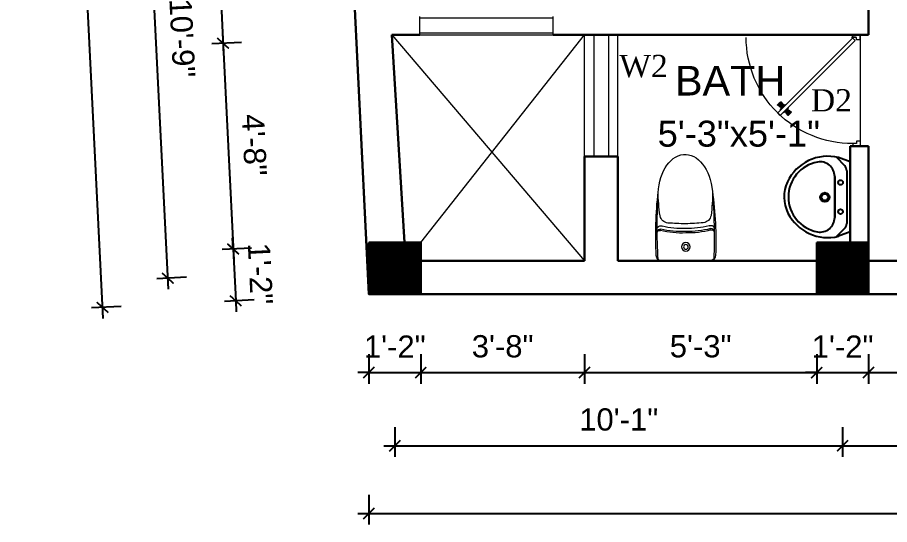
# Model space of a CAD drawing. Header units: inches. Extents: x -4737 to 13205, y 2479 to 13285.
# Drawn here: x -3662.2 to -3426.7, y 8607.4 to 8744.2 of the extents above; entities that cross this region are included whole.
import ezdxf

# ---------------------------------------------------------------- set-up
doc = ezdxf.new("R2010")
doc.units = ezdxf.units.IN
doc.header["$MEASUREMENT"] = 0
for name, color, linetype, lineweight in [('A-FURN', 9, 'Continuous', 5), ('hatch-.09', 8, 'Continuous', 9), ('Label', 7, 'Continuous', 13), ('ns_DIMS', 1, 'Continuous', 0), ('ns_TEXT', 7, 'Continuous', 13), ('PUERTAS', 7, 'Continuous', 9), ('Text', 7, 'Continuous', 13), ('WALL', 12, 'Continuous', 30), ('wall2', 1, 'Continuous', 15), ('windoow', 4, 'Continuous', 5)]:
    doc.layers.add(name, color=color, linetype=linetype, lineweight=lineweight)
doc.layers.add('furniture', color=253, linetype='Continuous')
doc.styles.add('arial 1000', font='arial.ttf')
doc.styles.add('dim', font='arial.ttf', dxfattribs={"height": 7})
doc.styles.get("Standard").update_dxf_attribs({"font": 'arial.ttf'})
doc.dimstyles.new("1-8'", dxfattribs={"dimtxt": 6, "dimasz": 3, "dimexe": 3, "dimexo": 6, "dimgap": 4, "dimtad": 1, "dimdec": 0, "dimzin": 0, "dimdsep": 46, "dimlunit": 4, "dimtxsty": 'arial 1000', "dimblk": 'ARCHTICK', "dimcen": 8, "dimdle": 3, "dimclrt": 7, "dimazin": 0, "dimtfac": 1, "dimtdec": 0, "dimtix": 1, "dimtmove": 2, "dimatfit": 3, "dimfxl": 5, "dimfxlon": 1, "dimarcsym": 0})

# ---------------------------------------------------------------- blocks, each defined once
blk = doc.blocks.new('2ft6in')
at = {"layer": 'PUERTAS', "color": 2}
for p, q in [((0.84, 2.1), (21.02, 22.28)), ((21.71, 21.6), (1.47, 1.37)), ((18.33, 21.76), (18.31, 21.77)), ((21.71, 21.6), (21.02, 22.28)), ((21.18, 18.9), (21.2, 18.89)), ((0, 2), (0, 0)), ((0.6, 2), (0, 2)), ((1.33, 0), (0, 0)), ((0.6, 1.26), (0.6, 2.04)), ((0.67, 1.26), (0.6, 1.26)), ((0.67, 1.26), (0.67, 2.01)), ((0.67, 1), (0.67, 1.26)), ((1.33, 1), (0.67, 1)), ((1.31, 1.53), (0.79, 2.06)), ((1.36, 1.58), (0.81, 2.12)), ((1.36, 1.58), (1.31, 1.53)), ((1.47, 1.37), (1.31, 1.53)), ((1.33, 0), (1.33, 1)), ((28.67, 0), (28.67, 1)), ((28.67, 1), (29.33, 1)), ((28.67, 0), (30, 0)), ((29.33, 1), (29.33, 2)), ((29.33, 2), (30, 2)), ((30, 0), (30, 2))]:
    blk.add_line(p, q, dxfattribs=at)
at = {"layer": 'PUERTAS', "color": 8}
for p, q in [((18.81, 20.78), (18.04, 21.4)), ((18.86, 20.83), (18.08, 21.46)), ((18.95, 20.92), (18.2, 21.58)), ((18.44, 21.9), (18.31, 21.77)), ((19.07, 21.03), (18.34, 21.72)), ((18.44, 21.9), (18.56, 22.02)), ((18.58, 22.01), (18.56, 22.02)), ((19.3, 21.26), (18.61, 22)), ((19.42, 21.38), (18.75, 22.14)), ((19.51, 21.48), (18.88, 22.26)), ((19.55, 21.53), (18.93, 22.3)), ((19.47, 21.15), (19.38, 21.24)), ((19.51, 21.19), (19.42, 21.28)), ((19.53, 21.21), (19.44, 21.3)), ((19.89, 21.24), (19.58, 21.08)), ((20.07, 21.42), (19.64, 21.15)), ((18.91, 20.27), (19.19, 20.69)), ((19.13, 20.8), (19.03, 20.9)), ((19.15, 20.82), (19.05, 20.92)), ((19.09, 20.44), (19.25, 20.76)), ((19.19, 20.87), (19.1, 20.96)), ((19.25, 20.93), (19.16, 21.02)), ((19.28, 20.63), (19.32, 20.83)), ((19.4, 21.08), (19.31, 21.17)), ((19.43, 20.78), (19.4, 20.9)), ((19.55, 20.91), (19.43, 20.94)), ((19.7, 21.06), (19.51, 21.01)), ((19.69, 19.49), (20.12, 19.76)), ((19.87, 19.67), (20.18, 19.83)), ((20.06, 19.85), (20.25, 19.9)), ((20.21, 20), (20.33, 19.97)), ((20.21, 19.38), (20.83, 18.61)), ((20.23, 19.7), (20.32, 19.61)), ((20.25, 19.72), (20.34, 19.63)), ((20.25, 19.43), (20.88, 18.65)), ((20.29, 19.76), (20.38, 19.67)), ((20.33, 20.13), (20.36, 20.01)), ((20.34, 19.53), (21, 18.77)), ((20.36, 19.83), (20.45, 19.74)), ((20.48, 20.28), (20.44, 20.08)), ((20.46, 19.64), (21.14, 18.91)), ((20.5, 19.98), (20.6, 19.89)), ((20.67, 20.47), (20.51, 20.15)), ((20.85, 20.64), (20.57, 20.22)), ((20.57, 20.04), (20.66, 19.95)), ((20.61, 20.09), (20.7, 19.99)), ((20.63, 20.11), (20.72, 20.01)), ((20.69, 19.87), (21.42, 19.19)), ((20.81, 19.99), (21.56, 19.33)), ((20.9, 20.08), (21.68, 19.45)), ((20.95, 20.13), (21.72, 19.51)), ((21.32, 19.01), (21.2, 18.89)), ((21.32, 19.01), (21.44, 19.14)), ((21.43, 19.15), (21.44, 19.14)), ((0, 0), (30, 0))]:
    blk.add_line(p, q, dxfattribs=at)
at = {"layer": 'PUERTAS', "color": 1}
for p, q in [((18.06, 21.44), (18.48, 21.86)), ((18.74, 20.79), (18.06, 21.34)), ((18.08, 21.51), (18.45, 21.88)), ((18.11, 21.49), (18.08, 21.51)), ((18.82, 22.25), (18.45, 21.88)), ((18.9, 22.28), (18.48, 21.86)), ((18.84, 22.23), (18.82, 22.25)), ((19.54, 21.59), (18.99, 22.27)), ((19.54, 21.5), (19.18, 21.15)), ((19.45, 21.31), (19.24, 21.1)), ((19.55, 21.22), (19.33, 21.01)), ((19.45, 21.41), (19.45, 21.41)), ((19.54, 21.22), (19.45, 21.31)), ((19.64, 21.23), (19.64, 21.23)), ((19.74, 21.24), (19.73, 21.23)), ((20.12, 21.49), (19.74, 21.24)), ((20.22, 21.48), (20.22, 21.49)), ((18.83, 20.8), (19.18, 21.15)), ((18.84, 20.21), (19.1, 20.6)), ((18.85, 20.11), (18.84, 20.12)), ((18.92, 20.89), (18.93, 20.88)), ((19.02, 20.88), (19.24, 21.1)), ((19.12, 20.8), (19.03, 20.89)), ((19.1, 20.7), (19.11, 20.69)), ((19.1, 20.6), (19.1, 20.6)), ((19.11, 20.79), (19.33, 21.01)), ((19.53, 19.43), (19.54, 19.42)), ((19.64, 19.42), (20.02, 19.67)), ((20.02, 19.67), (20.03, 19.68)), ((20.12, 19.68), (20.12, 19.68)), ((20.21, 19.69), (20.43, 19.9)), ((20.22, 19.41), (20.57, 19.76)), ((20.22, 19.69), (20.31, 19.6)), ((20.22, 19.32), (20.76, 18.64)), ((20.31, 19.6), (20.52, 19.81)), ((20.31, 19.5), (20.31, 19.5)), ((20.65, 20.12), (20.43, 19.9)), ((20.74, 20.03), (20.52, 19.81)), ((20.93, 20.11), (20.57, 19.76)), ((20.64, 20.11), (20.73, 20.02)), ((20.66, 20.31), (20.65, 20.31)), ((20.65, 20.21), (20.65, 20.22)), ((20.91, 20.7), (20.66, 20.31)), ((20.84, 20.02), (20.83, 20.03)), ((20.86, 18.63), (21.28, 19.05)), ((20.91, 20.8), (20.91, 20.79)), ((20.94, 18.66), (21.31, 19.03)), ((21.02, 20.12), (21.7, 19.57)), ((21.7, 19.47), (21.28, 19.05)), ((21.67, 19.4), (21.31, 19.03)), ((21.65, 19.42), (21.67, 19.4)), ((20.91, 18.68), (20.94, 18.66))]:
    blk.add_line(p, q, dxfattribs=at)
at = {"layer": 'PUERTAS', "color": 2}
for radius in [0.129, 0.0627]:
    blk.add_circle((0.68, 2.14), radius, dxfattribs=at)
at = {"layer": 'PUERTAS', "color": 8}
blk.add_arc((0.68, 2.14), 28.65, 359.7285, 90.0333, dxfattribs=at)
at = {"layer": 'PUERTAS', "color": 1}
for centre, start, end in [((18.94, 22.23), 38.9236, 135), ((19.4, 21.36), 315, 45), ((19.49, 21.55), 315, 38.9236), ((19.6, 21.18), 50.2572, 135), ((19.68, 21.28), 230.2572, 315), ((20.17, 21.44), 45, 135), ((18.78, 20.84), 231.0764, 315), ((18.89, 20.16), 135, 225), ((18.97, 20.93), 225, 315), ((19.16, 20.74), 135, 219.7428), ((19.06, 20.65), 315, 39.7428), ((19.59, 19.47), 225, 315), ((20.07, 19.63), 50.2572, 135), ((20.16, 19.73), 230.2572, 315), ((20.27, 19.36), 135, 218.9236), ((20.35, 19.55), 135, 225), ((20.7, 20.26), 135, 219.7428), ((20.6, 20.17), 315, 39.7428), ((20.78, 19.98), 45, 135), ((20.87, 20.75), 315, 45), ((20.98, 20.07), 51.0764, 135), ((21.65, 19.52), 315, 51.0764), ((20.82, 18.68), 218.9236, 315)]:
    blk.add_arc(centre, 0.0667, start, end, dxfattribs=at)
blk = doc.blocks.new('*U32')
at = {"color": 3}
blk.add_blockref('2ft6in', (0, 0), dxfattribs=at)
blk = doc.blocks.new('A$C2BC6131C')
at = {"layer": 'A-FURN', "color": 8}
for p in [(0, 163.5), (0, -163.5)]:
    blk.add_line(p, (0, 0), dxfattribs=at)
for radius in [29.6, 16.1]:
    blk.add_circle((95.9, 0), radius, dxfattribs=at)
for centre, radius, start, end in [((40, 163.5), 40, 92.59988, 180), ((197, -4116.4), 4311.6, 86.30057, 92.47118), ((155.1, -2371.3), 2577.4, 82.86641, 92.59988), ((201.9, 176.4), 18.8, 342.35932, 95.93155), ((192.7, 178.4), 18.2, 343.38126, 66.47238), ((217.8, 172), 24.1, 332.20328, 71.94045), ((468.5, -913.5), 1099.7, 89.65189, 98.29697), ((793.4, 23.7), 602, 165.61847, 182.25332), ((793.4, 23.7), 592, 165.61847, 182.25332), ((773.9, 23.7), 552, 165.61847, 182.45753), ((1633.1, -8.2), 1378.2, 174.60795, 179.65911), ((320.7, 115.7), 60, 100.47011, 174.60795), ((1633.1, 8.2), 1378.2, 180.34089, 185.39205), ((793.4, -23.7), 602, 177.74668, 194.38153), ((793.4, -23.7), 592, 177.74668, 194.38153), ((773.9, -23.7), 552, 177.54247, 194.38153), ((40, -163.5), 40, 180, 267.40012), ((201.9, -176.4), 18.8, 264.06845, 17.64068), ((192.7, -178.4), 18.2, 293.52762, 16.61874), ((217.8, -172), 24.1, 288.05955, 27.79672), ((320.7, -115.7), 60, 185.39205, 259.52989), ((468.5, 913.5), 1099.7, 261.70303, 270.34811), ((197, 4116.4), 4311.6, 267.52882, 273.69943), ((155.1, 2371.3), 2577.4, 267.40012, 277.13359)]:
    blk.add_arc(centre, radius, start, end, dxfattribs=at)
blk.add_ellipse((440.7, 0), major_axis=(-289.3, 0), ratio=0.648116, start_param=1.570796, end_param=4.592942, dxfattribs=at)
blk = doc.blocks.new('A$C2C8E2855')
at = {"color": 3}
for p, q in [((49.5, -117.7), (20, -196.2)), ((530.2, -117.7), (49.5, -117.7)), ((52.4, -117.7), (529.2, -117.7)), ((530.2, -117.7), (559.7, -196.2)), ((76.7, -153.7), (18.7, -208.2)), ((110.9, -140.2), (470.9, -140.2)), ((506.5, -155.1), (563.4, -212.8)), ((149.1, -222.9), (431, -222.9)), ((431, -222.9), (149.1, -222.9))]:
    blk.add_line(p, q, dxfattribs=at)
for centre, radius in [((190.8, -182.7), 16.3), ((390.8, -182.7), 16.3), ((292.2, -290.1), 31.6), ((292.2, -290.1), 23)]:
    blk.add_circle(centre, radius, dxfattribs=at)
for centre, radius, start, end in [((110.9, -190.2), 50, 90, 133.18096), ((470.9, -190.2), 50, 44.56072, 90), ((318.3, -269.6), 307.1, 166.17513, 244.72963), ((149.1, -322.9), 100, 90, 190.56023), ((261.4, -269.6), 307.1, 297.06391, 13.82487), ((431, -322.9), 100, 349.43977, 90), ((290.1, -296.6), 243.4, 190.56023, 349.43977), ((289.7, -319.1), 250.2, 245.80711, 296.46282), ((318.3, -269.6), 307.1, 266.58899, 266.59358)]:
    blk.add_arc(centre, radius, start, end, dxfattribs=at)
at = {"color": 3, "width": 0.8, "flags": 9}
for tag in ['XSIZE', 'YSIZE']:
    blk.add_attdef(tag, (289.9, -117.7), '', height=0.5, dxfattribs=at)
blk = doc.blocks.new('_ArchTick')
at = {"color": 0, "const_width": 0.15}
blk.add_lwpolyline([(-0.5, -0.5), (0.5, 0.5)], dxfattribs=at)
blk = doc.blocks.new('*D1464')
at = {"layer": 'Defpoints', "color": 0, "transparency": 16777216}
for p in [(-3567.28, 8669.51), (-3553.28, 8669.51), (-3553.28, 8648.37)]:
    blk.add_point(p, dxfattribs=at)
at = {"layer": 'ns_DIMS', "color": 0, "lineweight": -2, "transparency": 16777216}
for p, q in [((-3567.28, 8653.37), (-3567.28, 8645.37)), ((-3553.28, 8653.37), (-3553.28, 8645.37)), ((-3567.28, 8648.37), (-3570.28, 8648.37)), ((-3567.28, 8648.37), (-3553.28, 8648.37)), ((-3553.28, 8648.37), (-3550.28, 8648.37))]:
    blk.add_line(p, q, dxfattribs=at)
at = {"layer": 'ns_DIMS', "color": 0, "lineweight": -2, "transparency": 16777216, "xscale": 3, "yscale": 3, "zscale": 3}
blk.add_blockref('_ArchTick', (-3567.28, 8648.37), dxfattribs=at)
at = {"layer": 'ns_DIMS', "color": 0, "lineweight": -2, "transparency": 16777216, "xscale": 3, "yscale": 3, "zscale": 3, "rotation": 180}
blk.add_blockref('_ArchTick', (-3553.28, 8648.37), dxfattribs=at)
at = {"layer": 'ns_DIMS', "color": 7, "transparency": 16777216, "insert": (-3560.28, 8655.38), "char_height": 6, "attachment_point": 5, "style": 'arial 1000'}
blk.add_mtext('1\'-2"', dxfattribs=at)
blk = doc.blocks.new('*D1465')
at = {"layer": 'Defpoints', "color": 0, "transparency": 16777216}
for p in [(-3553.28, 8669.51), (-3509.04, 8669.51), (-3509.04, 8648.37)]:
    blk.add_point(p, dxfattribs=at)
at = {"layer": 'ns_DIMS', "color": 0, "lineweight": -2, "transparency": 16777216}
for p, q in [((-3553.28, 8653.37), (-3553.28, 8645.37)), ((-3509.04, 8653.37), (-3509.04, 8645.37)), ((-3556.28, 8648.37), (-3506.04, 8648.37))]:
    blk.add_line(p, q, dxfattribs=at)
at = {"layer": 'ns_DIMS', "color": 0, "lineweight": -2, "transparency": 16777216, "xscale": 3, "yscale": 3, "zscale": 3, "rotation": 180}
blk.add_blockref('_ArchTick', (-3553.28, 8648.37), dxfattribs=at)
at = {"layer": 'ns_DIMS', "color": 0, "lineweight": -2, "transparency": 16777216, "xscale": 3, "yscale": 3, "zscale": 3}
blk.add_blockref('_ArchTick', (-3509.04, 8648.37), dxfattribs=at)
at = {"layer": 'ns_DIMS', "color": 7, "transparency": 16777216, "insert": (-3531.16, 8655.43), "char_height": 6, "attachment_point": 5, "style": 'arial 1000'}
blk.add_mtext('3\'-8"', dxfattribs=at)
blk = doc.blocks.new('*D1466')
at = {"layer": 'Defpoints', "color": 0, "transparency": 16777216}
for p in [(-3509.04, 8669.51), (-3446.37, 8669.51), (-3446.37, 8648.37)]:
    blk.add_point(p, dxfattribs=at)
at = {"layer": 'ns_DIMS', "color": 0, "lineweight": -2, "transparency": 16777216}
for p, q in [((-3509.04, 8653.37), (-3509.04, 8645.37)), ((-3446.37, 8653.37), (-3446.37, 8645.37)), ((-3512.04, 8648.37), (-3443.37, 8648.37))]:
    blk.add_line(p, q, dxfattribs=at)
at = {"layer": 'ns_DIMS', "color": 0, "lineweight": -2, "transparency": 16777216, "xscale": 3, "yscale": 3, "zscale": 3, "rotation": 180}
blk.add_blockref('_ArchTick', (-3509.04, 8648.37), dxfattribs=at)
at = {"layer": 'ns_DIMS', "color": 0, "lineweight": -2, "transparency": 16777216, "xscale": 3, "yscale": 3, "zscale": 3}
blk.add_blockref('_ArchTick', (-3446.37, 8648.37), dxfattribs=at)
at = {"layer": 'ns_DIMS', "color": 7, "transparency": 16777216, "insert": (-3477.7, 8655.43), "char_height": 6, "attachment_point": 5, "style": 'arial 1000'}
blk.add_mtext('5\'-3"', dxfattribs=at)
blk = doc.blocks.new('*D1467')
at = {"layer": 'Defpoints', "color": 0, "transparency": 16777216}
for p in [(-3446.37, 8669.51), (-3432.37, 8669.51), (-3432.37, 8648.37)]:
    blk.add_point(p, dxfattribs=at)
at = {"layer": 'ns_DIMS', "color": 0, "lineweight": -2, "transparency": 16777216}
for p, q in [((-3446.37, 8653.37), (-3446.37, 8645.37)), ((-3432.37, 8653.37), (-3432.37, 8645.37)), ((-3446.37, 8648.37), (-3449.37, 8648.37)), ((-3446.37, 8648.37), (-3432.37, 8648.37)), ((-3432.37, 8648.37), (-3429.37, 8648.37))]:
    blk.add_line(p, q, dxfattribs=at)
at = {"layer": 'ns_DIMS', "color": 0, "lineweight": -2, "transparency": 16777216, "xscale": 3, "yscale": 3, "zscale": 3}
blk.add_blockref('_ArchTick', (-3446.37, 8648.37), dxfattribs=at)
at = {"layer": 'ns_DIMS', "color": 0, "lineweight": -2, "transparency": 16777216, "xscale": 3, "yscale": 3, "zscale": 3, "rotation": 180}
blk.add_blockref('_ArchTick', (-3432.37, 8648.37), dxfattribs=at)
at = {"layer": 'ns_DIMS', "color": 7, "transparency": 16777216, "insert": (-3439.37, 8655.38), "char_height": 6, "attachment_point": 5, "style": 'arial 1000'}
blk.add_mtext('1\'-2"', dxfattribs=at)
blk = doc.blocks.new('*D1468')
at = {"layer": 'Defpoints', "color": 0, "transparency": 16777216}
for p in [(-3432.37, 8669.51), (-3270.51, 8669.51), (-3270.51, 8648.37)]:
    blk.add_point(p, dxfattribs=at)
at = {"layer": 'ns_DIMS', "color": 0, "lineweight": -2, "transparency": 16777216}
for p, q in [((-3432.37, 8653.37), (-3432.37, 8645.37)), ((-3270.51, 8653.37), (-3270.51, 8645.37)), ((-3435.37, 8648.37), (-3267.51, 8648.37))]:
    blk.add_line(p, q, dxfattribs=at)
at = {"layer": 'ns_DIMS', "color": 0, "lineweight": -2, "transparency": 16777216, "xscale": 3, "yscale": 3, "zscale": 3, "rotation": 180}
blk.add_blockref('_ArchTick', (-3432.37, 8648.37), dxfattribs=at)
at = {"layer": 'ns_DIMS', "color": 0, "lineweight": -2, "transparency": 16777216, "xscale": 3, "yscale": 3, "zscale": 3}
blk.add_blockref('_ArchTick', (-3270.51, 8648.37), dxfattribs=at)
at = {"layer": 'ns_DIMS', "color": 7, "transparency": 16777216, "insert": (-3351.44, 8655.43), "char_height": 6, "attachment_point": 5, "style": 'arial 1000'}
blk.add_mtext('13\'-6"', dxfattribs=at)
blk = doc.blocks.new('*D1470')
at = {"layer": 'Defpoints', "color": 0, "transparency": 16777216}
for p in [(-3560.28, 8669.51), (-3439.37, 8669.51), (-3439.37, 8628.61)]:
    blk.add_point(p, dxfattribs=at)
at = {"layer": 'ns_DIMS', "color": 0, "lineweight": -2, "transparency": 16777216}
for p, q in [((-3560.28, 8633.61), (-3560.28, 8625.61)), ((-3439.37, 8633.61), (-3439.37, 8625.61)), ((-3563.28, 8628.61), (-3436.37, 8628.61))]:
    blk.add_line(p, q, dxfattribs=at)
at = {"layer": 'ns_DIMS', "color": 0, "lineweight": -2, "transparency": 16777216, "xscale": 3, "yscale": 3, "zscale": 3, "rotation": 180}
blk.add_blockref('_ArchTick', (-3560.28, 8628.61), dxfattribs=at)
at = {"layer": 'ns_DIMS', "color": 0, "lineweight": -2, "transparency": 16777216, "xscale": 3, "yscale": 3, "zscale": 3}
blk.add_blockref('_ArchTick', (-3439.37, 8628.61), dxfattribs=at)
at = {"layer": 'ns_DIMS', "color": 7, "transparency": 16777216, "insert": (-3499.82, 8635.68), "char_height": 6, "attachment_point": 5, "style": 'arial 1000'}
blk.add_mtext('10\'-1"', dxfattribs=at)
blk = doc.blocks.new('*D1471')
at = {"layer": 'Defpoints', "color": 0, "transparency": 16777216}
for p in [(-3439.37, 8669.51), (-3261.82, 8669.51), (-3261.82, 8628.61)]:
    blk.add_point(p, dxfattribs=at)
at = {"layer": 'ns_DIMS', "color": 0, "lineweight": -2, "transparency": 16777216}
for p, q in [((-3439.37, 8633.61), (-3439.37, 8625.61)), ((-3261.82, 8633.61), (-3261.82, 8625.61)), ((-3442.37, 8628.61), (-3258.82, 8628.61))]:
    blk.add_line(p, q, dxfattribs=at)
at = {"layer": 'ns_DIMS', "color": 0, "lineweight": -2, "transparency": 16777216, "xscale": 3, "yscale": 3, "zscale": 3, "rotation": 180}
blk.add_blockref('_ArchTick', (-3439.37, 8628.61), dxfattribs=at)
at = {"layer": 'ns_DIMS', "color": 0, "lineweight": -2, "transparency": 16777216, "xscale": 3, "yscale": 3, "zscale": 3}
blk.add_blockref('_ArchTick', (-3261.82, 8628.61), dxfattribs=at)
at = {"layer": 'ns_DIMS', "color": 7, "transparency": 16777216, "insert": (-3350.6, 8635.68), "char_height": 6, "attachment_point": 5, "style": 'arial 1000'}
blk.add_mtext('14\'-10"', dxfattribs=at)
blk = doc.blocks.new('*D1472')
at = {"layer": 'Defpoints', "color": 0, "transparency": 16777216}
for p in [(-3567.28, 8669.51), (-3256.51, 8669.51), (-3256.51, 8610.35)]:
    blk.add_point(p, dxfattribs=at)
at = {"layer": 'ns_DIMS', "color": 0, "lineweight": -2, "transparency": 16777216}
for p, q in [((-3567.28, 8615.35), (-3567.28, 8607.35)), ((-3256.51, 8615.35), (-3256.51, 8607.35)), ((-3570.28, 8610.35), (-3253.51, 8610.35))]:
    blk.add_line(p, q, dxfattribs=at)
at = {"layer": 'ns_DIMS', "color": 0, "lineweight": -2, "transparency": 16777216, "xscale": 3, "yscale": 3, "zscale": 3, "rotation": 180}
blk.add_blockref('_ArchTick', (-3567.28, 8610.35), dxfattribs=at)
at = {"layer": 'ns_DIMS', "color": 0, "lineweight": -2, "transparency": 16777216, "xscale": 3, "yscale": 3, "zscale": 3}
blk.add_blockref('_ArchTick', (-3256.51, 8610.35), dxfattribs=at)
at = {"layer": 'ns_DIMS', "color": 7, "transparency": 16777216, "insert": (-3411.89, 8617.42), "char_height": 6, "attachment_point": 5, "style": 'arial 1000'}
blk.add_mtext('25\'-11"', dxfattribs=at)
blk = doc.blocks.new('*D1501')
at = {"layer": 'Defpoints', "color": 0, "transparency": 16777216}
for p in [(-3573.63, 8798.51), (-3561.12, 8739.5), (-3606.66, 8737.26)]:
    blk.add_point(p, dxfattribs=at)
at = {"layer": 'ns_DIMS', "color": 0, "lineweight": -2, "transparency": 16777216}
for p, q in [((-3609.74, 8799.73), (-3606.51, 8734.26)), ((-3604.59, 8796.98), (-3612.58, 8796.59)), ((-3601.66, 8737.5), (-3609.65, 8737.11))]:
    blk.add_line(p, q, dxfattribs=at)
at = {"layer": 'ns_DIMS', "color": 0, "lineweight": -2, "transparency": 16777216, "xscale": 3, "yscale": 3, "zscale": 3}
for p, rotation in [((-3609.59, 8796.74), 92.82029601864603), ((-3606.66, 8737.26), 272.820296018646)]:
    blk.add_blockref('_ArchTick', p, dxfattribs=dict(at, rotation=rotation))
at = {"layer": 'ns_DIMS', "color": 7, "transparency": 16777216, "insert": (-3601.08, 8767.34), "char_height": 6, "attachment_point": 5, "rotation": 272.8203, "style": 'arial 1000'}
blk.add_mtext("5'", dxfattribs=at)
blk = doc.blocks.new('*D1502')
at = {"layer": 'Defpoints', "color": 0, "transparency": 16777216}
for p in [(-3567.28, 8683.51), (-3603.23, 8667.74), (-3567.28, 8669.51)]:
    blk.add_point(p, dxfattribs=at)
at = {"layer": 'ns_DIMS', "color": 0, "lineweight": -2, "transparency": 16777216}
for p, q in [((-3603.92, 8681.7), (-3604.07, 8684.7)), ((-3598.93, 8681.95), (-3606.92, 8681.56)), ((-3603.92, 8681.7), (-3603.23, 8667.74)), ((-3598.24, 8667.98), (-3606.23, 8667.59)), ((-3603.23, 8667.74), (-3603.09, 8664.74))]:
    blk.add_line(p, q, dxfattribs=at)
at = {"layer": 'ns_DIMS', "color": 0, "lineweight": -2, "transparency": 16777216, "xscale": 3, "yscale": 3, "zscale": 3}
for p, rotation in [((-3603.92, 8681.7), 272.820296018646), ((-3603.23, 8667.74), 92.82029601864603)]:
    blk.add_blockref('_ArchTick', p, dxfattribs=dict(at, rotation=rotation))
at = {"layer": 'ns_DIMS', "color": 7, "transparency": 16777216, "insert": (-3596.57, 8675.06), "char_height": 6, "attachment_point": 5, "rotation": 272.8203, "style": 'arial 1000'}
blk.add_mtext('1\'-2"', dxfattribs=at)
blk = doc.blocks.new('*D1503')
at = {"layer": 'Defpoints', "color": 0, "transparency": 16777216}
for p in [(-3561.12, 8739.5), (-3603.92, 8681.74), (-3567.97, 8683.51)]:
    blk.add_point(p, dxfattribs=at)
at = {"layer": 'ns_DIMS', "color": 0, "lineweight": -2, "transparency": 16777216}
for p, q in [((-3606.81, 8740.25), (-3603.77, 8678.74)), ((-3601.66, 8737.5), (-3609.65, 8737.11)), ((-3598.93, 8681.98), (-3606.92, 8681.59))]:
    blk.add_line(p, q, dxfattribs=at)
at = {"layer": 'ns_DIMS', "color": 0, "lineweight": -2, "transparency": 16777216, "xscale": 3, "yscale": 3, "zscale": 3}
for p, rotation in [((-3606.66, 8737.26), 92.82029601864603), ((-3603.92, 8681.74), 272.820296018646)]:
    blk.add_blockref('_ArchTick', p, dxfattribs=dict(at, rotation=rotation))
at = {"layer": 'ns_DIMS', "color": 7, "transparency": 16777216, "insert": (-3598.24, 8709.84), "char_height": 6, "attachment_point": 5, "rotation": 272.8203, "style": 'arial 1000'}
blk.add_mtext('4\'-8"', dxfattribs=at)
blk = doc.blocks.new('*D1504')
at = {"layer": 'Defpoints', "color": 0, "transparency": 16777216}
for p in [(-3573.63, 8805.51), (-3627.91, 8802.83), (-3567.28, 8676.51)]:
    blk.add_point(p, dxfattribs=at)
at = {"layer": 'ns_DIMS', "color": 0, "lineweight": -2, "transparency": 16777216}
for p, q in [((-3621.41, 8670.84), (-3628.06, 8805.83)), ((-3622.92, 8803.08), (-3630.91, 8802.69)), ((-3616.56, 8674.08), (-3624.55, 8673.69))]:
    blk.add_line(p, q, dxfattribs=at)
at = {"layer": 'ns_DIMS', "color": 0, "lineweight": -2, "transparency": 16777216, "xscale": 3, "yscale": 3, "zscale": 3}
for p, rotation in [((-3627.91, 8802.83), 92.82029601863742), ((-3621.55, 8673.83), 272.8202960186374)]:
    blk.add_blockref('_ArchTick', p, dxfattribs=dict(at, rotation=rotation))
at = {"layer": 'ns_DIMS', "color": 7, "transparency": 16777216, "insert": (-3617.68, 8738.68), "char_height": 6, "attachment_point": 5, "rotation": 272.8203, "style": 'arial 1000'}
blk.add_mtext('10\'-9"', dxfattribs=at)
blk = doc.blocks.new('*D1505')
at = {"layer": 'Defpoints', "color": 0, "transparency": 16777216}
for p in [(-3587.25, 9075.02), (-3659.17, 9071.47), (-3567.28, 8669.51)]:
    blk.add_point(p, dxfattribs=at)
at = {"layer": 'ns_DIMS', "color": 0, "lineweight": -2, "transparency": 16777216}
for p, q in [((-3639.04, 8662.97), (-3659.31, 9074.47)), ((-3654.17, 9071.72), (-3662.16, 9071.33)), ((-3634.2, 8666.21), (-3642.19, 8665.82))]:
    blk.add_line(p, q, dxfattribs=at)
at = {"layer": 'ns_DIMS', "color": 0, "lineweight": -2, "transparency": 16777216, "xscale": 3, "yscale": 3, "zscale": 3}
for p, rotation in [((-3659.17, 9071.47), 92.82029601863792), ((-3639.19, 8665.97), 272.8202960186379)]:
    blk.add_blockref('_ArchTick', p, dxfattribs=dict(at, rotation=rotation))
at = {"layer": 'ns_DIMS', "color": 7, "transparency": 16777216, "insert": (-3642.12, 8869.07), "char_height": 6, "attachment_point": 5, "rotation": 272.8203, "style": 'arial 1000'}
blk.add_mtext('33\'-10"', dxfattribs=at)

msp = doc.modelspace()

# ---------------------------------------------------------------- hatches: boundary and pattern name
at = {"layer": 'hatch-.09'}
h = msp.add_hatch(dxfattribs=at)
h.set_pattern_fill('ANSI31', color=256)
h.set_pattern_definition([(45, (-18999.66534, 8393.36911), (-0.0883883476, 0.0883883476), [])])
h.paths.add_polyline_path([(-3553.28, 8683.51), (-3567.28, 8683.51), (-3567.28, 8669.51), (-3553.28, 8669.51)])
h = msp.add_hatch(dxfattribs=at)
h.set_pattern_fill('ANSI31', color=256)
h.set_pattern_definition([(45, (-18878.7581, 8393.36911), (-0.0883883476, 0.0883883476), [])])
h.paths.add_polyline_path([(-3432.37, 8683.51), (-3446.37, 8683.51), (-3446.37, 8669.51), (-3432.37, 8669.51)])

# ---------------------------------------------------------------- linework, layer by layer
at = {"layer": 'WALL'}
for p, q in [((-3574.17, 8809.51), (-3567.28, 8669.51)), ((-3432.37, 8739.51), (-3432.37, 8798.51)), ((-3561.12, 8739.5), (-3553.51, 8739.51)), ((-3561.12, 8739.5), (-3557.7, 8683.51)), ((-3517.51, 8739.51), (-3509.04, 8739.51)), ((-3509.04, 8739.51), (-3432.37, 8739.51)), ((-3437.37, 8709.51), (-3437.37, 8683.51)), ((-3432.37, 8709.51), (-3437.37, 8709.51)), ((-3432.37, 8709.51), (-3432.37, 8683.51)), ((-3509.04, 8706.73), (-3509.04, 8678.51)), ((-3509.04, 8706.73), (-3500.04, 8706.73)), ((-3500.04, 8706.73), (-3500.04, 8678.51)), ((-3553.28, 8678.51), (-3509.04, 8678.51)), ((-3500.04, 8678.51), (-3446.37, 8678.51)), ((-3500.01, 8678.51), (-3446.37, 8678.51)), ((-3434.62, 8678.51), (-3270.51, 8678.51)), ((-3434.62, 8678.51), (-3270.51, 8678.51)), ((-3567.28, 8669.51), (-3261.82, 8669.51))]:
    msp.add_line(p, q, dxfattribs=at)
for points in [[(-3567.28, 8683.51), (-3553.28, 8683.51), (-3553.28, 8669.51), (-3567.28, 8669.51)], [(-3446.37, 8683.51), (-3432.37, 8683.51), (-3432.37, 8669.51), (-3446.37, 8669.51)]]:
    msp.add_lwpolyline(points, close=True, dxfattribs=at)
at = {"layer": 'wall2'}
for p, q in [((-3553.51, 8739.51), (-3553.51, 8744.51)), ((-3517.51, 8739.51), (-3517.51, 8744.51)), ((-3561.12, 8739.49), (-3509.04, 8678.51)), ((-3517.51, 8740.01), (-3553.51, 8740.01)), ((-3553.51, 8739.51), (-3517.51, 8739.51)), ((-3553.28, 8683.51), (-3509.04, 8739.51)), ((-3509.04, 8706.73), (-3509.04, 8739.51)), ((-3500.04, 8706.73), (-3500.04, 8739.51)), ((-3509.04, 8669.51), (-3509.04, 8669.51))]:
    msp.add_line(p, q, dxfattribs=at)
at = {"layer": 'windoow'}
for p, q in [((-3517.51, 8744.01), (-3553.51, 8744.01)), ((-3517.51, 8740.01), (-3553.51, 8740.01)), ((-3506.54, 8739.51), (-3506.54, 8706.73)), ((-3502.54, 8739.51), (-3502.54, 8706.73))]:
    msp.add_line(p, q, dxfattribs=at)

# ---------------------------------------------------------------- block references
at = {"layer": 'furniture'}
for name, p, xscale, yscale, zscale, rotation in [('A$C2BC6131C', (-3481.66, 8678.51), -0.03937007859349251, 0.03937007859349251, 0.03937007859349251, 270.5436105356555), ('A$C2C8E2855', (-3432.74, 8707.19), 0.03937007870990783, 0.03937007870990783, 0.03937007870990783, 270)]:
    msp.add_blockref(name, p, dxfattribs=dict(at, xscale=xscale, yscale=yscale, zscale=zscale, rotation=rotation))
at = {"layer": 'WALL', "xscale": -1, "rotation": 90}
msp.add_blockref('*U32', (-3434.62, 8739.51), dxfattribs=at)

# ---------------------------------------------------------------- texts
at = {"layer": 'Label', "color": 5, "linetype": 'ByBlock', "insert": (-3469.74, 8731.15), "char_height": 8, "width": 88.4068, "attachment_point": 2, "style": 'dim'}
msp.add_mtext('BATH', dxfattribs=at)
at = {"layer": 'ns_TEXT', "char_height": 6, "attachment_point": 1}
for s, insert in [('\\pi4.71647;{\\fTimes New Roman|b0|i0|c0|p18;W2}', (-3504.38, 8734.12)), ('\\pi5.71575;{\\fTimes New Roman|b0|i0|c0|p18;D2}', (-3453.64, 8724.86))]:
    msp.add_mtext_dynamic_manual_height_columns(s, width=21.7401, gutter_width=72, heights=[4.46], dxfattribs=dict(at, insert=insert))
at = {"layer": 'Text', "insert": (-3467.39, 8716.35), "char_height": 7, "width": 440.957, "attachment_point": 2}
msp.add_mtext('5\'-3"x5\'-1"', dxfattribs=at)

# ---------------------------------------------------------------- dimensions: what is measured, and where the dimension line sits
at = {"layer": 'ns_DIMS'}
for p1, p2, distance, picture, middle in [((-3567.28, 8669.51), (-3587.25, 9075.02), 72, '*D1505', (-3642.12, 8869.07)), ((-3567.28, 8676.51), (-3573.63, 8805.51), 54.34, '*D1504', (-3617.68, 8738.68))]:
    dim = msp.add_aligned_dim(p1=p1, p2=p2, distance=distance, dimstyle="1-8'", dxfattribs=at)
    dim.commit()
    dim.dimension.update_dxf_attribs({"geometry": picture, "text_midpoint": middle})
for base, p1, p2, picture, middle in [((-3606.66, 8737.26), (-3573.63, 8798.51), (-3561.12, 8739.5), '*D1501', (-3601.08, 8767.34)), ((-3603.92, 8681.74), (-3561.12, 8739.5), (-3567.97, 8683.51), '*D1503', (-3598.24, 8709.84)), ((-3603.23, 8667.74), (-3567.28, 8683.51), (-3567.28, 8669.51), '*D1502', (-3596.57, 8675.06))]:
    dim = msp.add_linear_dim(base=base, p1=p1, p2=p2, angle=92.8203, dimstyle="1-8'", dxfattribs=at)
    dim.commit()
    dim.dimension.update_dxf_attribs({"geometry": picture, "text_midpoint": middle})
for base, p1, p2, picture, middle in [((-3553.28, 8648.37), (-3567.28, 8669.51), (-3553.28, 8669.51), '*D1464', (-3560.28, 8655.38)), ((-3256.51, 8610.35), (-3567.28, 8669.51), (-3256.51, 8669.51), '*D1472', (-3411.89, 8617.42)), ((-3439.37, 8628.61), (-3560.28, 8669.51), (-3439.37, 8669.51), '*D1470', (-3499.82, 8635.68)), ((-3509.04, 8648.37), (-3553.28, 8669.51), (-3509.04, 8669.51), '*D1465', (-3531.16, 8655.43)), ((-3446.37, 8648.37), (-3509.04, 8669.51), (-3446.37, 8669.51), '*D1466', (-3477.7, 8655.43)), ((-3432.37, 8648.37), (-3446.37, 8669.51), (-3432.37, 8669.51), '*D1467', (-3439.37, 8655.38)), ((-3261.82, 8628.61), (-3439.37, 8669.51), (-3261.82, 8669.51), '*D1471', (-3350.6, 8635.68)), ((-3270.51, 8648.37), (-3432.37, 8669.51), (-3270.51, 8669.51), '*D1468', (-3351.44, 8655.43))]:
    dim = msp.add_linear_dim(base=base, p1=p1, p2=p2, dimstyle="1-8'", dxfattribs=at)
    dim.commit()
    dim.dimension.update_dxf_attribs({"geometry": picture, "text_midpoint": middle})

doc.saveas('drawing.dxf')
